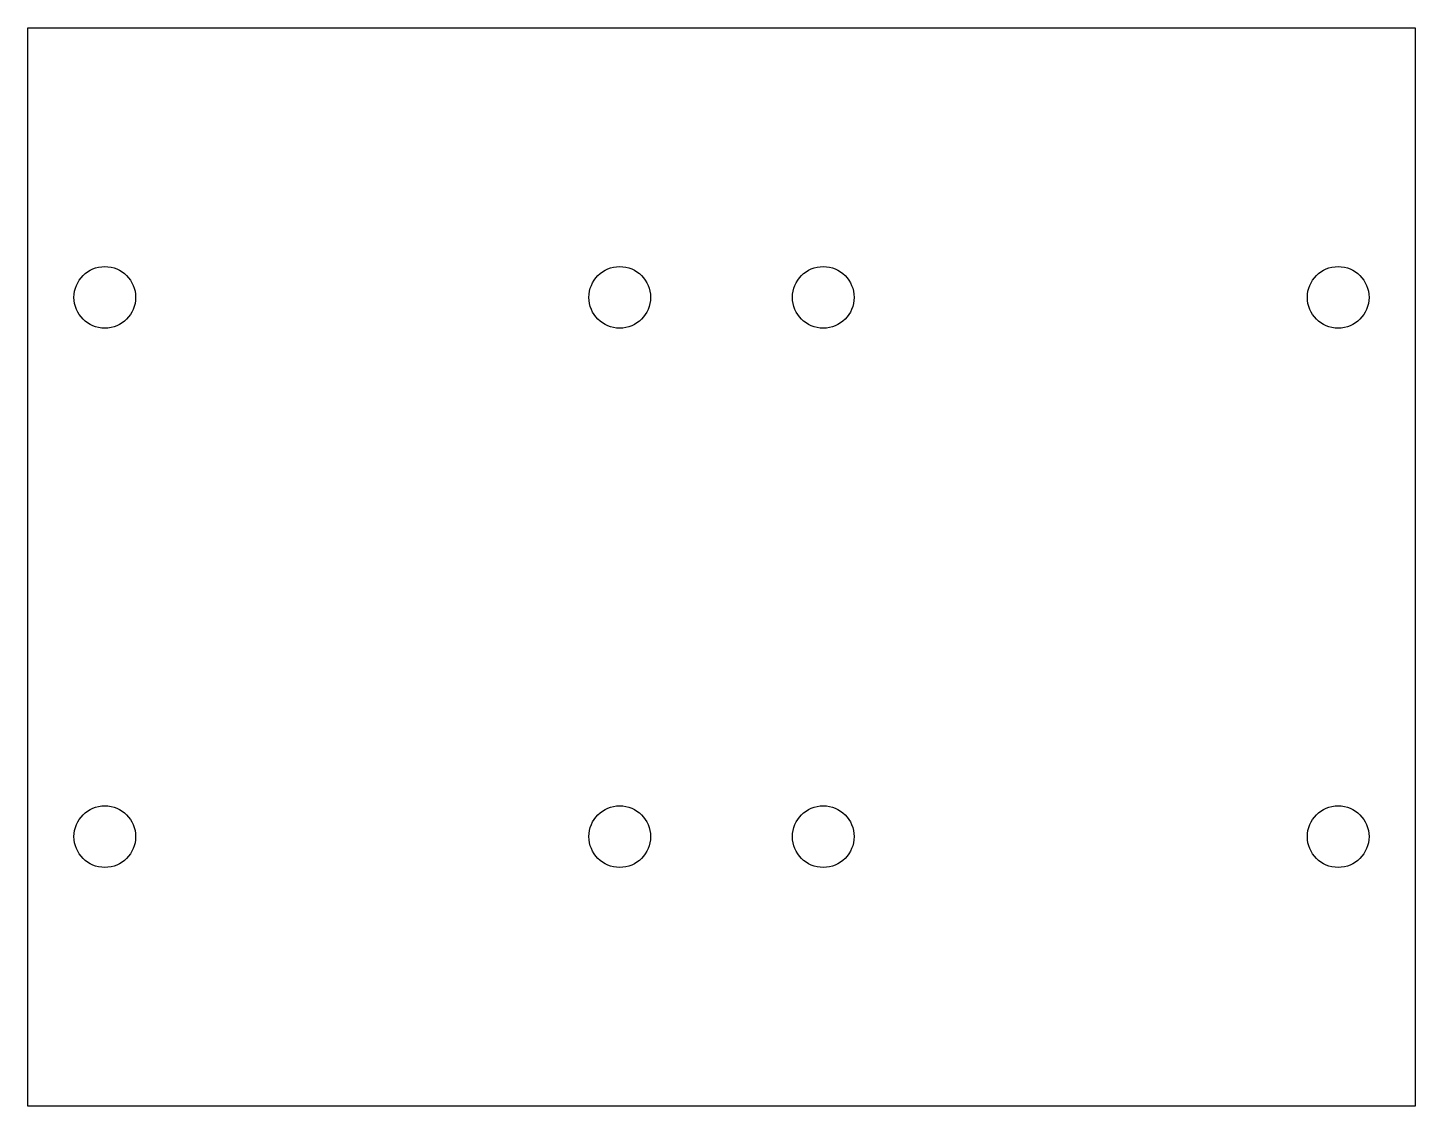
# Model space of a CAD drawing. Header units: millimetres. Extents: x -45 to 45, y -35 to 35.
import ezdxf

# ---------------------------------------------------------------- set-up
doc = ezdxf.new("R2010")
doc.units = ezdxf.units.MM

msp = doc.modelspace()

# ---------------------------------------------------------------- linework, layer by layer
at = {"color": 7, "linetype": 'Continuous', "lineweight": 25}
for p, q in [((-45, 35), (45, 35)), ((-45, -35), (-45, 35)), ((45, 35), (45, -35)), ((45, -35), (-45, -35))]:
    msp.add_line(p, q, dxfattribs=at)
for centre in [(-40, 17.5), (-6.6, 17.5), (6.6, 17.5), (40, 17.5), (-40, -17.5), (-6.6, -17.5), (6.6, -17.5), (40, -17.5)]:
    msp.add_circle(centre, 2, dxfattribs=at)

doc.saveas('drawing.dxf')
